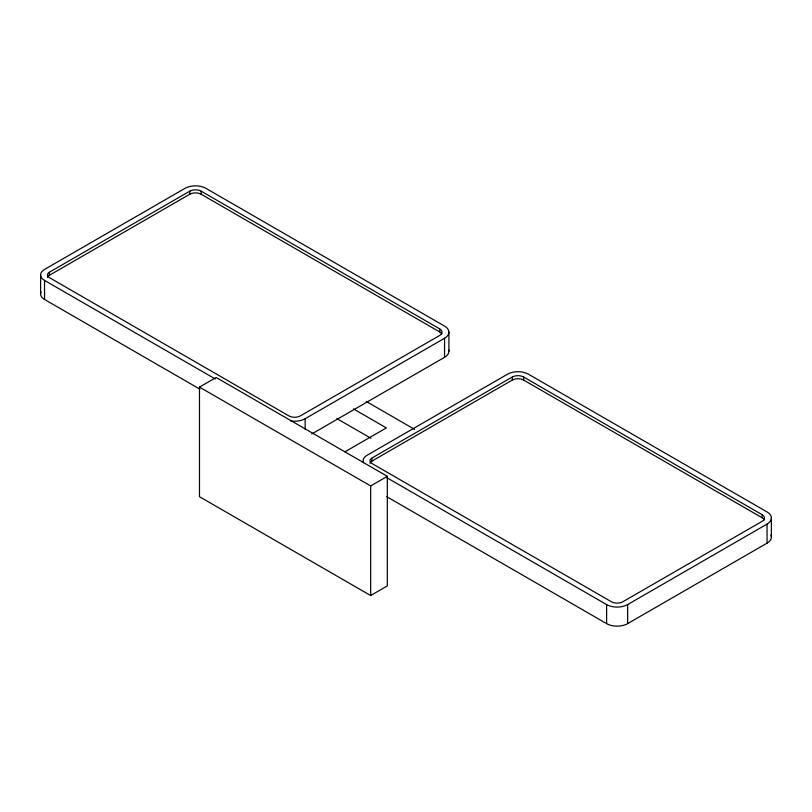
<?xml version="1.0" encoding="UTF-8"?>
<svg xmlns="http://www.w3.org/2000/svg" width="812" height="812" viewBox="0 0 812 812"><rect width="100%" height="100%" fill="white"/><g stroke="black" fill="none" stroke-linecap="round" stroke-linejoin="round"><path stroke-width="1.22" d="M49.38 272.233L189.795 191.165A8.029 4.639 0 0 1 201.153 191.165L439.698 328.89A8.029 4.639 0 0 1 439.698 335.447L300.308 415.927A8.029 4.639 0 0 1 288.95 415.927L49.38 277.613A6.587 3.796 0 0 1 49.38 272.233L49.38 275.288A6.587 3.796 0 0 0 47.512 277.481M49.38 275.288L189.795 194.22A8.029 4.639 0 0 1 201.153 194.22L439.698 331.946A8.029 4.639 0 0 1 441.779 334.016M199.488 387.111L216.165 377.489L387.334 476.319L387.334 585.909L370.668 595.541L199.488 496.711L199.488 387.111L370.668 485.941L387.334 476.319M290.777 420.951A14.88 8.597 0 0 0 305.15 418.728L444.55 338.249A14.88 8.597 0 0 0 444.55 326.099L205.994 188.374A14.88 8.597 0 0 0 184.953 188.374L44.538 269.432A13.439 7.755 0 0 0 44.538 280.414L44.538 299.466L199.874 389.151M311.737 433.984L444.55 357.31A14.88 8.597 0 0 0 448.772 350.104M344.978 451.776L386.339 427.904L353.403 408.893M371.876 458.08L512.291 377.012A8.029 4.639 0 0 1 523.649 377.012L762.194 514.737A8.029 4.639 0 0 1 762.194 521.294L622.804 601.773A8.029 4.639 0 0 1 611.446 601.773L371.876 463.459A6.587 3.796 0 0 1 371.876 458.08L371.876 461.135A6.587 3.796 0 0 0 370.008 463.327M371.876 461.135L512.291 380.067A8.029 4.639 0 0 1 523.649 380.067L762.194 517.792A8.029 4.639 0 0 1 764.275 519.863M386.725 477.629L606.605 604.575A14.88 8.597 0 0 0 627.646 604.575L767.046 524.095A14.88 8.597 0 0 0 767.046 511.946L528.49 374.22A14.88 8.597 0 0 0 507.449 374.22L367.034 455.288A13.439 7.755 0 0 0 363.553 462.779M386.725 496.68L606.605 623.626A14.88 8.597 0 0 0 627.646 623.626L767.046 543.157A14.88 8.597 0 0 0 770.892 534.854M366.283 401.463L414.597 429.355M336.929 418.627L370.972 438.277M44.538 280.414L215.19 378.93M771.4 518.015L771.4 537.077M767.046 524.095L767.046 543.157M762.194 514.737L762.194 517.792M627.646 604.575L627.646 623.626M606.605 604.575L606.605 623.626M523.649 377.012L523.649 380.067M512.291 377.012L512.291 380.067M448.904 332.169L448.904 351.231M444.55 338.249L444.55 357.31M439.698 328.89L439.698 331.946M370.668 485.941L370.668 595.541M305.15 418.728L305.15 429.446M201.153 191.165L201.153 194.22M189.795 191.165L189.795 194.22M40.6 274.923L40.6 293.985M44.538 299.466A13.439 7.755 0 0 1 41.057 291.975"/></g></svg>
